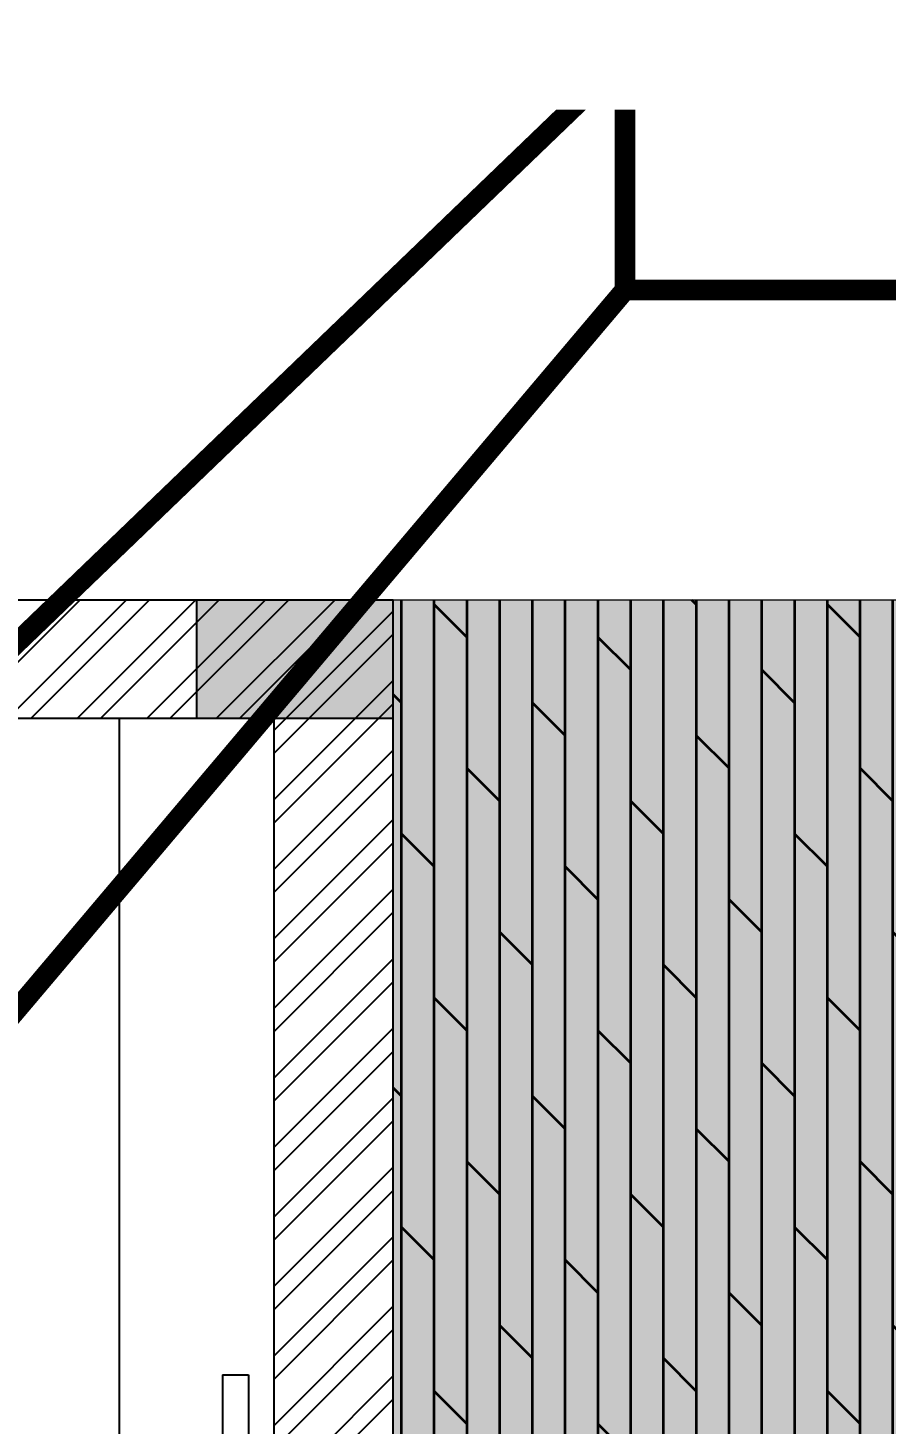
# Model space of a CAD drawing. Header units: millimetres. Extents: x -176651 to 424033, y -469666 to 486614.
# Drawn here: x 174910 to 176573, y 95378 to 98083 of the extents above; entities that cross this region are included whole.
import ezdxf
from ezdxf import colors
from ezdxf.entities.mleader import LeaderData, LeaderLine
from ezdxf.math import Vec2, Vec3

# ---------------------------------------------------------------- set-up
doc = ezdxf.new("R2010")
doc.units = ezdxf.units.MM
doc.linetypes.add('1625E_Roof Plan$0$DASHED', pattern=[0.75, 0.5, -0.25])
for name, color, linetype in [('1625_East Villa$0$ad-Furniture', 8, 'Continuous'), ('1625_East Villa$0$ad-Verandah', 8, 'Continuous'), ('1625_East Villa$0$ad-Wall', 8, 'Continuous'), ('1625_East Villa$0$ad-Wall hatch', 8, 'Continuous'), ('1625E_Columns$0$ad-Column', 8, 'Continuous'), ('1625E_Columns$0$ad-Column Hatch', 8, 'Continuous'), ('1625E_Roof Plan$0$ad-Primary Roof', 8, 'Continuous'), ('1625E_Roof Plan$0$ad-Secondary Roof', 8, 'Continuous'), ('ad-Plinth', 8, 'Continuous'), ('ad-Verandah', 33, 'Continuous'), ('Site Levels$0$ad-Lvl-Entance road', 4, 'Continuous')]:
    doc.layers.add(name, color=color, linetype=linetype)
doc.layers.add('1625_East Villa$0$ad-Landscape', color=8, linetype='Continuous', lineweight=35)
doc.styles.add('Site Levels$0$Standard', font='arial.ttf')

# ---------------------------------------------------------------- blocks, each defined once
blk = doc.blocks.new('A$C92fa9908')
at = {"layer": 'ad-Plinth', "ltscale": 5}
blk.add_lwpolyline([(0, 13620), (12120, 13620), (12120, 0), (0, 0), (0, 4745), (2830, 4745), (2830, 8645), (0, 8645)], close=True, dxfattribs=at)
at = {"layer": 'ad-Verandah', "lineweight": 9}
blk.add_lwpolyline([(12120, 13620), (13650, 13620), (13650, 8645), (12120, 8645)], close=True, dxfattribs=at)
blk = doc.blocks.new('zw$C194')
at = {"layer": 'ad-Plinth', "ltscale": 5}
blk.add_blockref('A$C92fa9908', (-28341.2, -345403.9), dxfattribs=at)
blk = doc.blocks.new('1625_East Villa$0$zw$FB80')
at = {"layer": '1625_East Villa$0$ad-Furniture', "ltscale": 0.125}
for p, q in [((-100, -1271.6), (-100, -2571.6)), ((-100, -1271.6), (-50, -1271.6)), ((-50, -1271.6), (-50, -2571.6))]:
    blk.add_line(p, q, dxfattribs=at)
blk.add_lwpolyline([(0, -3048.1), (-100, -3048.1, -0.414214), (-300, -2848.1), (-300, 0)], format="xyb", dxfattribs=at)
blk = doc.blocks.new('1625_East Villa$0$zw$D46D')
at = {"layer": '1625_East Villa$0$ad-Furniture'}
blk.add_blockref('1625_East Villa$0$zw$FB80', (11890, 13390), dxfattribs=at)
blk = doc.blocks.new('1625_East Villa$0$zw$42B5')
at = {"layer": '1625_East Villa$0$ad-Wall hatch', "transparency": 33554610}
h = blk.add_hatch(dxfattribs=at)
h.set_pattern_fill('ANSI32', color=256, scale=10)
h.set_pattern_definition([(45, (-1040635.14, 674820.02), (-67.351921, 67.351921), []), (45, (-1040590.24, 674820.02), (-67.351921, 67.351921), [])])
h.paths.add_polyline_path([(12120, 13620), (12120, 10220), (11890, 10220), (11890, 13390), (7240, 13390), (7240, 8645), (4245, 8645), (4245, 8875), (4445, 8875), (4445, 9370), (4560, 9370), (4560, 8760), (7010, 8760), (7010, 10500), (6360, 10500), (6360, 10615), (7010, 10615), (7010, 13390), (4560, 13390), (4560, 10615), (5560, 10615), (5560, 10500), (4445, 10500), (4445, 13390), (230, 13390), (230, 8875), (3345, 8875), (3345, 8645), (3060, 8645), (3060, 4745), (3345, 4745), (3345, 4515), (230, 4515), (230, 230), (4995, 230), (4995, 3130), (6060, 3130), (6060, 3015), (5110, 3015), (5110, 230), (8310, 230), (8310, 3015), (6860, 3015), (6860, 3130), (8310, 3130), (8310, 4630), (5110, 4630), (5110, 3930), (4995, 3930), (4995, 4515), (4245, 4515), (4245, 4745), (8540, 4745), (8540, 230), (9240, 230), (9240, 0), (0, 0), (0, 4745), (2830, 4745), (2830, 8645), (0, 8645), (0, 13620)])
at = {"layer": '1625_East Villa$0$ad-Wall'}
blk.add_lwpolyline([(0, 13620), (12120, 13620), (12120, 10220), (11890, 10220), (11890, 13390), (7240, 13390), (7240, 8645), (4245, 8645)], dxfattribs=at)
blk = doc.blocks.new('1625_East Villa$0$zw$959F')
at = {"transparency": 33554559}
h = blk.add_hatch(color=43, dxfattribs=at)
h.dxf.hatch_style = 1
h.paths.add_polyline_path([(0, 0), (1530, 0), (1530, -4975), (0, -4975)])
at = {"layer": '1625_East Villa$0$ad-Landscape', "transparency": 33554687}
h = blk.add_hatch(dxfattribs=at)
h.set_pattern_fill('DOLMIT', color=44, scale=10, angle=270)
h.set_pattern_definition([(270, (-454666.75, 133732.39), (63.5, -1e-14), []), (315, (-454666.75, 133732.4), (126.999913, 126.999913), [89.80256, -179.60512])])
h.paths.add_polyline_path([(0, 0), (1530, 0), (1530, -4975), (0, -4975)])
at = {"layer": '1625_East Villa$0$ad-Verandah', "lineweight": 9}
blk.add_lwpolyline([(0, 0), (1530, 0), (1530, -4975), (0, -4975)], close=True, dxfattribs=at)
blk = doc.blocks.new('1625E_Roof Plan')
at = {"layer": '1625E_Roof Plan$0$ad-Primary Roof', "linetype": '1625E_Roof Plan$0$DASHED', "ltscale": 2, "const_width": 40}
blk.add_lwpolyline([(12570, 14670), (2380, 14670), (7475, 9770)], close=True, dxfattribs=at)
blk.add_lwpolyline([(12570, 14670), (12570, 14220)], dxfattribs=at)
at = {"layer": '1625E_Roof Plan$0$ad-Secondary Roof', "linetype": '1625E_Roof Plan$0$DASHED', "ltscale": 2, "const_width": 40}
blk.add_lwpolyline([(12570, 8195), (10022.5, 11207.5), (12570, 14220), (13950, 14220), (13950, 8195)], close=True, dxfattribs=at)
blk = doc.blocks.new('1625E_Columns$0$zw$6AA0')
at = {"layer": '1625E_Columns$0$ad-Column Hatch', "transparency": 33554687}
h = blk.add_hatch(color=256, dxfattribs=at)
h.dxf.hatch_style = 1
h.paths.add_polyline_path([(0, -230), (380, -230), (380, 0), (0, 0)])
at = {"layer": '1625E_Columns$0$ad-Column'}
blk.add_lwpolyline([(0, -230), (380, -230), (380, 0), (0, 0)], close=True, dxfattribs=at)
blk = doc.blocks.new('1625E_Columns')
at = {"layer": '1625E_Columns$0$ad-Column', "xscale": -1, "rotation": 359.9999999999997}
blk.add_blockref('1625E_Columns$0$zw$6AA0', (12120, 13620), dxfattribs=at)
blk = doc.blocks.new('1625_East Villa')
at = {"layer": '1625_East Villa$0$ad-Verandah'}
blk.add_blockref('1625_East Villa$0$zw$959F', (12120, 13620), dxfattribs=at)
at = {"layer": '1625_East Villa$0$ad-Furniture'}
blk.add_blockref('1625_East Villa$0$zw$D46D', (0, 0), dxfattribs=at)
at = {"layer": '1625_East Villa$0$ad-Wall'}
blk.add_blockref('1625_East Villa$0$zw$42B5', (0, 0), dxfattribs=at)
for name in ['1625E_Roof Plan', '1625E_Columns']:
    blk.add_blockref(name, (0, 0))
blk = doc.blocks.new("All Plot's Villa Plans")
at = {"ltscale": 5}
blk.add_blockref('1625_East Villa', (163497.6, 83354.9), dxfattribs=at)
blk = doc.blocks.new('Site Levels$0$zw$1B0B')
at = {"layer": 'Site Levels$0$ad-Lvl-Entance road'}
ml = blk.add_multileader_mtext('Standard', dxfattribs=at)
ml.set_content('{\\fArial|b1|i0|c0|p34;497.57}', color=256, style='Site Levels$0$Standard')
ml.set_leader_properties()
ml.build(insert=Vec2(0, 0))
ml.multileader.update_dxf_attribs({"has_text_frame": 1, "arrow_head_size": 1219.2, "scale": 12})
ctx = ml.context
ctx.base_point, ctx.scale, ctx.char_height, ctx.arrow_head_size, ctx.landing_gap_size, ctx.plane_origin = Vec3(214464.6, -285.9), 12, 1219.186, 1219.2, 609.6, Vec3(222625.2, -5006.2)
ctx.text_align_type = 2
notes = []
notes.append((ctx, [(0, (1, 1, 0), (221630.9, -285.9), (-1, 0), 845, [(0, [(222625.2, -5006.2)], 0, [])])]))
ctx.mtext.insert, ctx.mtext.width, ctx.mtext.defined_height, ctx.mtext.alignment, ctx.mtext.flow_direction = Vec3(220176.4, 334.5), 5138.489, 1392.4, 3, 5
ctx.mtext.has_bg_fill, ctx.mtext.bg_color, ctx.mtext.bg_scale_factor, ctx.mtext.bg_transparency, ctx.mtext.use_window_bg_color = 1, -1027028792, 1.5, 0, 1
for ctx, leaders in notes:
    for number, flags, end, landing, length, lines in leaders:
        leader = LeaderData()
        leader.index, (leader.has_last_leader_line, leader.has_dogleg_vector, leader.attachment_direction) = number, flags
        leader.last_leader_point, leader.dogleg_vector, leader.dogleg_length = Vec3(end), Vec3(landing), length
        for number, points, colour, breaks in lines:
            line = LeaderLine()
            line.index, line.vertices, line.color, line.breaks = number, Vec3.list(points), colors.encode_raw_color(colour), breaks
            leader.lines.append(line)
        ctx.leaders.append(leader)
blk = doc.blocks.new('Site Levels')
at = {"layer": 'Site Levels$0$ad-Lvl-Entance road', "ltscale": 5}
blk.add_blockref('Site Levels$0$zw$1B0B', (-5982.9, 99418.6), dxfattribs=at)

msp = doc.modelspace()

# ---------------------------------------------------------------- block references
at = {"ltscale": 5}
msp.add_blockref("All Plot's Villa Plans", (0, 0), dxfattribs=at)

# ---------------------------------------------------------------- next in the draw order: block references
msp.add_blockref('zw$C194', (191838.8, 428758.8), dxfattribs=at)

# ---------------------------------------------------------------- next in the draw order: block references
msp.add_blockref('Site Levels', (0, 0), dxfattribs=at)

doc.saveas('drawing.dxf')
